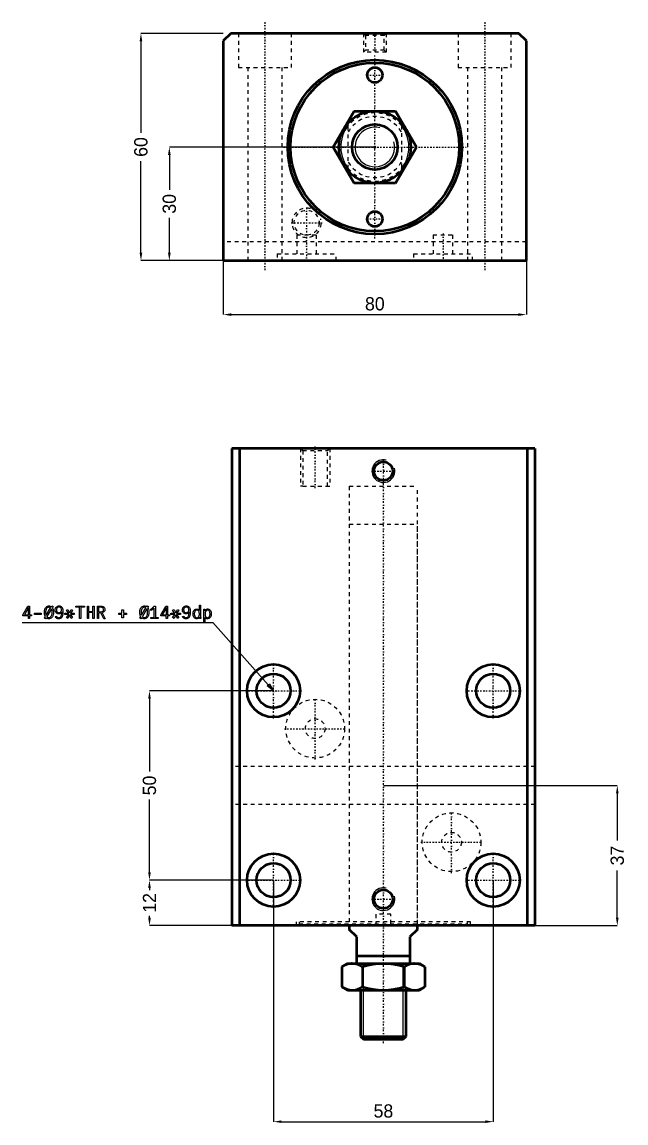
# Model space of a CAD drawing. Header units: millimetres. Extents: x -93 to 284, y -258 to 34.
# Drawn here: x -93.1 to 66.3, y -257.7 to 33 of the extents above; entities that cross this region are included whole.
import ezdxf

# ---------------------------------------------------------------- set-up
doc = ezdxf.new("R2010")
doc.units = ezdxf.units.MM
doc.linetypes.add('Center', pattern=[1.5, 0.45, -0.5, 0.05, -0.5])
doc.linetypes.add('Dashed', pattern=[2, 1, -1])
for name, color, linetype, lineweight in [('2d ConnectionPoints', 7, 'Continuous', 50), ('AM_0', 7, 'Continuous', 50), ('AM_5', 3, 'Continuous', 25), ('AM_7', 7, 'Center', 25), ('AM_9', 6, 'Dashed', 25)]:
    doc.layers.add(name, color=color, linetype=linetype, lineweight=lineweight)
doc.dimstyles.new('ISO-25', dxfattribs={"dimtxt": 2.5, "dimasz": 2.5, "dimexe": 1.25, "dimexo": 0.625, "dimtad": 1, "dimtxsty": 'Standard', "dimcen": 2.5, "dimadec": 0, "dimazin": 0, "dimtfac": 1, "dimtmove": 0, "dimatfit": 3, "dimfxl": 1, "dimarcsym": 0})

# ---------------------------------------------------------------- blocks, each defined once
blk = doc.blocks.new('1_JECR_32_50ST_EX_rod_0_in_JECR_MF_LA_32_50ST_EX_0_0')
at = {"layer": 'AM_0'}
for p, q in [((-10.97, 0), (-5.48, 9.5)), ((-5.48, 9.5), (5.48, 9.5)), ((5.48, 9.5), (10.97, 0)), ((-5.48, -9.5), (-10.97, 0)), ((10.97, 0), (5.48, -9.5)), ((5.48, -9.5), (-5.48, -9.5))]:
    blk.add_line(p, q, dxfattribs=at)
for radius in [9.5, 6]:
    blk.add_circle((0, 0), radius, dxfattribs=at)
at = {"layer": 'AM_5'}
blk.add_arc((0, 0), 5.23, 75, 15, dxfattribs=at)
at = {"layer": 'AM_9'}
for p, q in [((-7, -5.66), (-7, 5.66)), ((7, 5.66), (7, -5.66))]:
    blk.add_line(p, q, dxfattribs=at)
for points in [[(-7, 5.66), (-7.47, 5.03), (-7.88, 4.36), (-8.23, 3.65), (-8.51, 2.92), (-8.73, 2.17), (-8.89, 1.4), (-8.98, 0.62), (-9, -0.17), (-8.95, -0.95), (-8.83, -1.73), (-8.65, -2.49), (-8.4, -3.23), (-8.09, -3.95), (-7.71, -4.64), (-7.28, -5.3), (-7, -5.66)], [(7, -5.66), (7.47, -5.03), (7.88, -4.36), (8.23, -3.65), (8.51, -2.92), (8.73, -2.17), (8.89, -1.4), (8.98, -0.62), (9, 0.17), (8.95, 0.95), (8.83, 1.73), (8.65, 2.49), (8.4, 3.23), (8.09, 3.95), (7.71, 4.64), (7.28, 5.3), (7, 5.66)]]:
    blk.add_lwpolyline(points, dxfattribs=at)
for radius, start, end in [(9, 38.9424, 141.0576), (8.07, 29.8085, 150.1915), (8.07, 209.8085, 330.1915), (9, 218.9424, 321.0576)]:
    blk.add_arc((0, 0), radius, start, end, dxfattribs=at)
blk = doc.blocks.new('2_JECR_MF_LA_32_50ST_EX_0_body_0_in_JECR_MF_LA_32_50ST_EX_0_0')
at = {"layer": 'AM_0'}
for p, q in [((-38, 30), (-40, 28)), ((38, 30), (-38, 30)), ((40, 28), (38, 30)), ((-40, 28), (-40, -30)), ((40, -30), (40, 28)), ((-40, -30), (40, -30))]:
    blk.add_line(p, q, dxfattribs=at)
for centre, radius in [((0, 0), 23), ((0, 0), 22.25), ((0, 19), 2), ((0, -19), 2)]:
    blk.add_circle(centre, radius, dxfattribs=at)
at = {"layer": 'AM_5', "linetype": 'Dashed'}
for p, q in [((-3, 30), (-3, 25)), ((3, 30), (3, 25))]:
    blk.add_line(p, q, dxfattribs=at)
blk.add_arc((-18, -20), 3.8615, 75, 15, dxfattribs=at)
at = {"layer": 'AM_7'}
for p, q in [((-29, 33), (-29, -33)), ((29, 33), (29, -33)), ((0, 30.25), (0, 24.75)), ((0, -24.15), (0, 24.15)), ((-2.1, 19), (2.1, 19)), ((-24.15, 0), (24.15, 0)), ((-18, -15.9454), (-18, -30.34)), ((-22.0546, -20), (-13.9454, -20)), ((-2.1, -19), (2.1, -19)), ((18, -22.86), (18, -30.34))]:
    blk.add_line(p, q, dxfattribs=at)
at = {"layer": 'AM_9'}
for p, q in [((-36, 30), (-36, 21)), ((-22, 21), (-22, 30)), ((-3, 30), (-2.4585, 29.4585)), ((-2.4585, 29.4585), (-2.4585, 25.5415)), ((2.4585, 29.4585), (-2.4585, 29.4585)), ((2.4585, 29.4585), (3, 30)), ((2.4585, 25.5415), (2.4585, 29.4585)), ((22, 30), (22, 21)), ((36, 21), (36, 30)), ((-2.4585, 25.5415), (-3, 25)), ((3, 25), (-3, 25)), ((2.4585, 25.5415), (-2.4585, 25.5415)), ((3, 25), (2.4585, 25.5415)), ((-36, 21), (-22, 21)), ((-33.5, 21), (-33.5, -30)), ((-24.5, -30), (-24.5, 21)), ((22, 21), (36, 21)), ((24.5, 21), (24.5, -30)), ((33.5, -30), (33.5, 21)), ((-20.6, -23.2), (-15.4, -23.2)), ((-20.6, -23.2), (-20.6, -28.2)), ((-15.4, -28.2), (-15.4, -23.2)), ((15.4, -23.2), (20.6, -23.2)), ((15.4, -23.2), (15.4, -28.2)), ((20.6, -28.2), (20.6, -23.2)), ((40, -25), (-40, -25)), ((-25.75, -28.2), (-10.25, -28.2)), ((-25.75, -28.2), (-25.75, -30)), ((-10.25, -30), (-10.25, -28.2)), ((10.25, -28.2), (25.75, -28.2)), ((10.25, -28.2), (10.25, -30)), ((25.75, -30), (25.75, -28.2))]:
    blk.add_line(p, q, dxfattribs=at)
blk.add_circle((-18, -20), 3.2805, dxfattribs=at)
blk = doc.blocks.new('*D3')
at = {"layer": 'AM_5', "color": 0, "lineweight": -2}
for p, q in [((-40, 30), (-61.75, 30)), ((-61.75, 27.9), (-61.75, 3.71)), ((-61.75, -27.9), (-61.75, -3.71)), ((-40, -30), (-61.75, -30))]:
    blk.add_line(p, q, dxfattribs=at)
at = {"layer": 'AM_5', "color": 0}
for points in [[(-61.4, 27.9), (-62.1, 27.9), (-61.75, 30)], [(-62.1, -27.9), (-61.4, -27.9), (-61.75, -30)]]:
    blk.add_solid(points, dxfattribs=at)
at = {"layer": 'Defpoints', "color": 0}
for p in [(-40, 30), (-61.75, -30), (-40, -30)]:
    blk.add_point(p, dxfattribs=at)
at = {"layer": 'AM_5', "color": 0, "insert": (-61.75, 0), "char_height": 3.5, "attachment_point": 5, "rotation": 90}
blk.add_mtext('60', dxfattribs=at)
blk = doc.blocks.new('*D4')
at = {"layer": 'AM_5', "color": 0, "lineweight": -2}
for p, q in [((0, 0), (-54.25, 0)), ((-54.25, -2.1), (-54.25, -11.29)), ((-54.25, -27.9), (-54.25, -18.71)), ((-40, -30), (-54.25, -30))]:
    blk.add_line(p, q, dxfattribs=at)
at = {"layer": 'AM_5', "color": 0}
for points in [[(-53.9, -2.1), (-54.6, -2.1), (-54.25, 0)], [(-54.6, -27.9), (-53.9, -27.9), (-54.25, -30)]]:
    blk.add_solid(points, dxfattribs=at)
at = {"layer": 'Defpoints', "color": 0}
for p in [(0, 0), (-54.25, -30), (-40, -30)]:
    blk.add_point(p, dxfattribs=at)
at = {"layer": 'AM_5', "color": 0, "insert": (-54.25, -15), "char_height": 3.5, "attachment_point": 5, "rotation": 90}
blk.add_mtext('30', dxfattribs=at)
blk = doc.blocks.new('*D5')
at = {"layer": 'AM_5', "color": 0, "lineweight": -2}
for p, q in [((-40, -30), (-40, -44.25)), ((40, -30), (40, -44.25)), ((-37.9, -44.25), (37.9, -44.25))]:
    blk.add_line(p, q, dxfattribs=at)
at = {"layer": 'AM_5', "color": 0}
for points in [[(-37.9, -43.9), (-37.9, -44.6), (-40, -44.25)], [(37.9, -44.6), (37.9, -43.9), (40, -44.25)]]:
    blk.add_solid(points, dxfattribs=at)
at = {"layer": 'Defpoints', "color": 0}
for p in [(-40, -30), (40, -30), (40, -44.25)]:
    blk.add_point(p, dxfattribs=at)
at = {"layer": 'AM_5', "color": 0, "insert": (0, -41.41), "char_height": 3.5, "attachment_point": 5}
blk.add_mtext('80', dxfattribs=at)
blk = doc.blocks.new('1_JECR_32_50ST_EX_rod_0_in_JECR_MF_LA_32_50ST_EX_0_4')
at = {"layer": 'AM_0'}
for p, q in [((9, -1), (9, 0)), ((-9, 0), (-9, -1)), ((-7, -3), (-9, -1)), ((9, -1), (7, -3)), ((-7, -10), (-7, -3)), ((7, -3), (7, -10)), ((-7, -8), (7, -8)), ((-9.5, -10), (-10.97, -10.85)), ((-10.97, -10.85), (-10.97, -16.15)), ((-9.5, -10), (9.5, -10)), ((-5.48, -10.85), (-5.48, -16.15)), ((5.48, -10.85), (5.48, -16.15)), ((10.97, -10.85), (9.5, -10)), ((10.97, -10.85), (10.97, -16.15)), ((-10.97, -16.15), (-9.5, -17)), ((-9.5, -17), (9.5, -17)), ((-6, -17), (-6, -29.23)), ((6, -29.23), (6, -17)), ((9.5, -17), (10.97, -16.15)), ((-6, -29.23), (6, -29.23)), ((-6, -29.23), (-5.23, -30)), ((-5.23, -30), (5.23, -30)), ((5.23, -30), (6, -29.23))]:
    blk.add_line(p, q, dxfattribs=at)
for points in [[(-8.23, -10), (-8.42, -10), (-9.06, -10.08), (-9.7, -10.26), (-10.34, -10.52), (-10.97, -10.85)], [(-5.48, -10.85), (-6.15, -10.5), (-6.83, -10.23), (-7.53, -10.06), (-8.23, -10)], [(0, -10), (-0.03, -10), (-1.4, -10.06), (-2.76, -10.23), (-4.13, -10.5), (-5.48, -10.85)], [(5.48, -10.85), (4.15, -10.5), (2.8, -10.23), (1.4, -10.06), (0, -10)], [(8.23, -10), (8.03, -10), (7.39, -10.08), (6.76, -10.26), (6.12, -10.52), (5.48, -10.85)], [(10.97, -10.85), (10.3, -10.5), (9.63, -10.23), (8.93, -10.06), (8.23, -10)], [(-10.97, -16.15), (-10.3, -16.5), (-9.63, -16.77), (-8.93, -16.94), (-8.23, -17)], [(-8.23, -17), (-8.03, -17), (-7.39, -16.92), (-6.76, -16.74), (-6.12, -16.48), (-5.48, -16.15)], [(-5.48, -16.15), (-4.15, -16.5), (-2.8, -16.77), (-1.4, -16.94), (0, -17)], [(0, -17), (0.03, -17), (1.4, -16.94), (2.76, -16.77), (4.13, -16.5), (5.48, -16.15)], [(5.48, -16.15), (6.15, -16.5), (6.83, -16.77), (7.53, -16.94), (8.23, -17)], [(8.23, -17), (8.42, -17), (9.06, -16.92), (9.7, -16.74), (10.34, -16.48), (10.97, -16.15)]]:
    blk.add_lwpolyline(points, dxfattribs=at)
at = {"layer": 'AM_5'}
for p, q in [((-5.23, -30), (-5.23, -10)), ((5.23, -30), (5.23, -10))]:
    blk.add_line(p, q, dxfattribs=at)
at = {"layer": 'AM_7'}
blk.add_line((0, -31), (0, 123.15), dxfattribs=at)
at = {"layer": 'AM_9'}
for p, q in [((-9, 116), (9, 116)), ((-9, 116), (-9, 0)), ((9, 0), (9, 116))]:
    blk.add_line(p, q, dxfattribs=at)
blk = doc.blocks.new('2_JECR_MF_LA_32_50ST_EX_0_body_0_in_JECR_MF_LA_32_50ST_EX_0_4')
at = {"layer": 'AM_0'}
for p, q in [((40, 126), (-40, 126)), ((-40, 126), (-40, 0)), ((-38, 126), (-38, 0)), ((38, 126), (38, 0)), ((40, 126), (40, 0)), ((40, 0), (-40, 0))]:
    blk.add_line(p, q, dxfattribs=at)
for centre, radius in [((0, 120), 2.4585), ((-29, 62), 7), ((29, 62), 7), ((-29, 62), 4.5), ((29, 62), 4.5), ((-29, 12), 7), ((29, 12), 7), ((-29, 12), 4.5), ((29, 12), 4.5), ((0, 7), 2.4585)]:
    blk.add_circle(centre, radius, dxfattribs=at)
at = {"layer": 'AM_5', "linetype": 'Dashed'}
for p, q in [((-21.8615, 126), (-21.8615, 116)), ((-14.1385, 126), (-14.1385, 116)), ((-21.2805, 116), (-21.8615, 116)), ((-14.7195, 116), (-14.1385, 116))]:
    blk.add_line(p, q, dxfattribs=at)
at = {"layer": 'AM_5'}
for centre in [(0, 120), (0, 7)]:
    blk.add_arc(centre, 3, 75, 15, dxfattribs=at)
at = {"layer": 'AM_7'}
for p, q in [((-18, 115.5), (-18, 126.5)), ((-3.15, 120), (3.15, 120)), ((-29, 54.65), (-29, 69.35)), ((29, 54.65), (29, 69.35)), ((-36.35, 62), (-21.65, 62)), ((21.65, 62), (36.35, 62)), ((-18, 43.8625), (-18, 60.1375)), ((-26.1375, 52), (-9.8625, 52)), ((18, 13.8625), (18, 30.1375)), ((9.8625, 22), (26.1375, 22)), ((-29, 4.65), (-29, 19.35)), ((29, 4.65), (29, 19.35)), ((-36.35, 12), (-21.65, 12)), ((21.65, 12), (36.35, 12)), ((-3.15, 7), (3.15, 7))]:
    blk.add_line(p, q, dxfattribs=at)
at = {"layer": 'AM_9'}
for p, q in [((-21.8615, 126), (-21.2805, 125.419)), ((-21.2805, 125.419), (-21.2805, 116)), ((-21.2805, 125.419), (-14.7195, 125.419)), ((-14.7195, 125.419), (-14.1385, 126)), ((-14.7195, 116), (-14.7195, 125.419)), ((-21.2805, 116), (-14.7195, 116)), ((-9, 106), (9, 106)), ((-9, 106), (-9, 0.5)), ((9, 0.5), (9, 106)), ((40, 42), (-40, 42)), ((40, 32), (-40, 32)), ((2, 3), (-2, 3)), ((-2, 3), (-2, 0.5)), ((2, 0.5), (2, 3)), ((23, 1), (-23, 1)), ((-23, 1), (-23, 0)), ((-22.25, 1), (-22.25, 0.5)), ((-22.25, 0.5), (22.25, 0.5)), ((22.25, 0.5), (22.25, 1)), ((23, 0), (23, 1))]:
    blk.add_line(p, q, dxfattribs=at)
for centre, radius in [((-18, 52), 7.75), ((-18, 52), 2.6), ((18, 22), 7.75), ((18, 22), 2.6)]:
    blk.add_circle(centre, radius, dxfattribs=at)
blk = doc.blocks.new('*D34')
at = {"layer": 'AM_5', "color": 0, "lineweight": -2}
for p, q in [((-26.74, -193.56), (-26.74, -257.31)), ((31.26, -193.56), (31.26, -257.31)), ((-24.64, -257.31), (29.16, -257.31))]:
    blk.add_line(p, q, dxfattribs=at)
at = {"layer": 'AM_5', "color": 0}
for points in [[(-24.64, -256.96), (-24.64, -257.66), (-26.74, -257.31)], [(29.16, -257.66), (29.16, -256.96), (31.26, -257.31)]]:
    blk.add_solid(points, dxfattribs=at)
at = {"layer": 'Defpoints', "color": 0}
for p in [(-26.74, -193.56), (31.26, -193.56), (31.26, -257.31)]:
    blk.add_point(p, dxfattribs=at)
at = {"layer": 'AM_5', "color": 0, "insert": (2.26, -254.51), "char_height": 3.5, "attachment_point": 5}
blk.add_mtext('58', dxfattribs=at)
blk = doc.blocks.new('*D35')
at = {"layer": 'AM_5', "color": 0, "lineweight": -2}
for p, q in [((-26.74, -143.56), (-59.49, -143.56)), ((-59.49, -145.66), (-59.49, -164.88)), ((-59.49, -191.46), (-59.49, -172.23)), ((-26.74, -193.56), (-59.49, -193.56))]:
    blk.add_line(p, q, dxfattribs=at)
at = {"layer": 'AM_5', "color": 0}
for points in [[(-59.14, -145.66), (-59.84, -145.66), (-59.49, -143.56)], [(-59.84, -191.46), (-59.14, -191.46), (-59.49, -193.56)]]:
    blk.add_solid(points, dxfattribs=at)
at = {"layer": 'Defpoints', "color": 0}
for p in [(-26.74, -143.56), (-59.49, -193.56), (-26.74, -193.56)]:
    blk.add_point(p, dxfattribs=at)
at = {"layer": 'AM_5', "color": 0, "insert": (-59.49, -168.56), "char_height": 3.5, "attachment_point": 5, "rotation": 90}
blk.add_mtext('50', dxfattribs=at)
blk = doc.blocks.new('*D36')
at = {"layer": 'AM_5', "color": 0, "lineweight": -2}
for p, q in [((2.26, -168.56), (64.01, -168.56)), ((64.01, -170.66), (64.01, -183.09)), ((64.01, -203.46), (64.01, -191.02)), ((42.26, -205.56), (64.01, -205.56))]:
    blk.add_line(p, q, dxfattribs=at)
at = {"layer": 'AM_5', "color": 0}
for points in [[(64.36, -170.66), (63.66, -170.66), (64.01, -168.56)], [(63.66, -203.46), (64.36, -203.46), (64.01, -205.56)]]:
    blk.add_solid(points, dxfattribs=at)
at = {"layer": 'Defpoints', "color": 0}
for p in [(2.26, -168.56), (64.01, -168.56), (42.26, -205.56)]:
    blk.add_point(p, dxfattribs=at)
at = {"layer": 'AM_5', "color": 0, "insert": (64.01, -187.06), "char_height": 3.5, "attachment_point": 5, "rotation": 90}
blk.add_mtext('37', dxfattribs=at)
blk = doc.blocks.new('*D37')
at = {"layer": 'AM_5', "color": 0, "lineweight": -2}
for p, q in [((-26.74, -193.56), (-59.49, -193.56)), ((-59.49, -195.66), (-59.49, -196.17)), ((-59.49, -203.46), (-59.49, -202.94)), ((-37.74, -205.56), (-59.49, -205.56))]:
    blk.add_line(p, q, dxfattribs=at)
at = {"layer": 'AM_5', "color": 0}
for points in [[(-59.14, -195.66), (-59.84, -195.66), (-59.49, -193.56)], [(-59.84, -203.46), (-59.14, -203.46), (-59.49, -205.56)]]:
    blk.add_solid(points, dxfattribs=at)
at = {"layer": 'Defpoints', "color": 0}
for p in [(-59.49, -193.56), (-26.74, -193.56), (-37.74, -205.56)]:
    blk.add_point(p, dxfattribs=at)
at = {"layer": 'AM_5', "color": 0, "insert": (-59.49, -199.56), "char_height": 3.5, "attachment_point": 5, "rotation": 90}
blk.add_mtext('12', dxfattribs=at)

msp = doc.modelspace()

# ---------------------------------------------------------------- linework, layer by layer
at = {"layer": '2d ConnectionPoints'}
for p in [(0, 0), (0, 0), (2.257, -205.557), (2.257, -205.557)]:
    msp.add_point(p, dxfattribs=at)
at = {"layer": 'AM_5'}
for p, q in [((-93.143, -125.557), (-42.743, -125.557)), ((-42.743, -125.557), (-26.743, -143.557))]:
    msp.add_line(p, q, dxfattribs=at)
for points in [[(-91.446, -123.779), (-92.92, -123.779), (-92.92, -123.483), (-91.578, -121.208), (-91.128, -121.208), (-91.128, -123.472), (-90.636, -123.472), (-90.636, -123.779), (-91.128, -123.779), (-91.128, -124.507), (-91.446, -124.507), (-91.446, -123.779)], [(-91.442, -123.472), (-91.442, -121.59), (-92.529, -123.472), (-91.442, -123.472)], [(-87.002, -123.965), (-87.002, -123.965), (-87.049, -123.871), (-87.111, -123.72), (-87.111, -123.72), (-87.162, -123.558), (-87.189, -123.443), (-87.189, -123.443), (-87.212, -123.325), (-87.236, -123.143), (-87.236, -123.143), (-87.25, -122.954), (-87.252, -122.825), (-87.252, -122.825), (-87.246, -122.631), (-87.216, -122.358), (-87.216, -122.358), (-87.16, -122.107), (-87.109, -121.952), (-87.109, -121.952), (-87.046, -121.808), (-86.933, -121.619), (-86.933, -121.619), (-86.797, -121.459), (-86.694, -121.369), (-86.694, -121.369), (-86.581, -121.295), (-86.395, -121.214), (-86.395, -121.214), (-86.191, -121.171), (-86.044, -121.162), (-86.044, -121.162), (-85.894, -121.171), (-85.685, -121.217), (-85.685, -121.217), (-85.494, -121.302), (-85.377, -121.381), (-85.252, -121.16), (-84.952, -121.333), (-85.132, -121.647), (-85.132, -121.647), (-85.075, -121.738), (-85.002, -121.886), (-85.002, -121.886), (-84.941, -122.05), (-84.908, -122.167), (-84.908, -122.167), (-84.88, -122.29), (-84.851, -122.483), (-84.851, -122.483), (-84.834, -122.688), (-84.831, -122.83), (-84.831, -122.83), (-84.837, -123.018), (-84.865, -123.286), (-84.865, -123.286), (-84.917, -123.539), (-84.965, -123.699), (-84.965, -123.699), (-85.023, -123.849), (-85.132, -124.051), (-85.132, -124.051), (-85.266, -124.224), (-85.369, -124.324), (-85.369, -124.324), (-85.483, -124.407), (-85.673, -124.498), (-85.673, -124.498), (-85.885, -124.547), (-86.039, -124.557), (-86.039, -124.557), (-86.21, -124.545), (-86.446, -124.483), (-86.446, -124.483), (-86.655, -124.367), (-86.781, -124.261), (-86.961, -124.57), (-87.252, -124.407), (-87.002, -123.965)], [(-86.911, -122.86), (-86.911, -122.86), (-86.905, -123.027), (-86.877, -123.265), (-86.877, -123.265), (-86.823, -123.487), (-86.774, -123.626), (-85.628, -121.645), (-85.628, -121.645), (-85.705, -121.589), (-85.824, -121.529), (-85.824, -121.529), (-85.95, -121.496), (-86.037, -121.49), (-86.037, -121.49), (-86.13, -121.497), (-86.263, -121.533), (-86.263, -121.533), (-86.39, -121.601), (-86.472, -121.663), (-86.472, -121.663), (-86.549, -121.738), (-86.652, -121.871), (-86.652, -121.871), (-86.74, -122.029), (-86.791, -122.149), (-86.791, -122.149), (-86.834, -122.277), (-86.881, -122.483), (-86.881, -122.483), (-86.906, -122.704), (-86.911, -122.86)], [(-86.055, -124.229), (-86.055, -124.229), (-85.956, -124.222), (-85.814, -124.183), (-85.814, -124.183), (-85.682, -124.11), (-85.599, -124.044), (-85.599, -124.044), (-85.522, -123.964), (-85.42, -123.826), (-85.42, -123.826), (-85.334, -123.663), (-85.285, -123.542), (-85.285, -123.542), (-85.245, -123.413), (-85.201, -123.21), (-85.201, -123.21), (-85.177, -122.997), (-85.173, -122.848), (-85.173, -122.848), (-85.175, -122.744), (-85.186, -122.593), (-85.186, -122.593), (-85.208, -122.448), (-85.227, -122.355), (-85.227, -122.355), (-85.251, -122.265), (-85.293, -122.138), (-85.293, -122.138), (-85.344, -122.02), (-85.382, -121.947), (-86.563, -123.983), (-86.563, -123.983), (-86.473, -124.072), (-86.328, -124.168), (-86.328, -124.168), (-86.169, -124.219), (-86.055, -124.229)], [(-83.428, -124.552), (-83.428, -124.552), (-83.521, -124.549), (-83.654, -124.533), (-83.654, -124.533), (-83.781, -124.504), (-83.863, -124.477), (-83.863, -124.477), (-83.94, -124.444), (-84.045, -124.384), (-84.045, -124.384), (-84.138, -124.312), (-84.193, -124.256), (-84.193, -124.256), (-84.241, -124.196), (-84.297, -124.097), (-84.297, -124.097), (-84.336, -123.989), (-84.352, -123.911), (-84.065, -123.82), (-84.065, -123.82), (-84.032, -123.908), (-83.971, -124.021), (-83.971, -124.021), (-83.897, -124.111), (-83.84, -124.157), (-83.84, -124.157), (-83.776, -124.195), (-83.663, -124.235), (-83.663, -124.235), (-83.531, -124.257), (-83.433, -124.261), (-83.433, -124.261), (-83.304, -124.252), (-83.136, -124.204), (-83.136, -124.204), (-82.998, -124.114), (-82.923, -124.031), (-82.923, -124.031), (-82.86, -123.937), (-82.784, -123.786), (-82.784, -123.786), (-82.73, -123.625), (-82.707, -123.511), (-82.707, -123.511), (-82.69, -123.392), (-82.67, -123.201), (-82.67, -123.201), (-82.656, -122.994), (-82.65, -122.848), (-82.646, -122.746), (-82.646, -122.746), (-82.698, -122.836), (-82.79, -122.955), (-82.79, -122.955), (-82.898, -123.054), (-82.98, -123.11), (-82.98, -123.11), (-83.068, -123.156), (-83.206, -123.205), (-83.206, -123.205), (-83.353, -123.232), (-83.456, -123.237), (-83.456, -123.237), (-83.562, -123.232), (-83.714, -123.204), (-83.714, -123.204), (-83.857, -123.152), (-83.947, -123.104), (-83.947, -123.104), (-84.031, -123.047), (-84.144, -122.945), (-84.144, -122.945), (-84.24, -122.825), (-84.294, -122.734), (-84.294, -122.734), (-84.339, -122.637), (-84.389, -122.481), (-84.389, -122.481), (-84.415, -122.314), (-84.42, -122.195), (-84.42, -122.195), (-84.415, -122.078), (-84.386, -121.911), (-84.386, -121.911), (-84.332, -121.756), (-84.283, -121.659), (-84.283, -121.659), (-84.223, -121.57), (-84.119, -121.45), (-84.119, -121.45), (-83.995, -121.35), (-83.903, -121.293), (-83.903, -121.293), (-83.803, -121.246), (-83.646, -121.195), (-83.646, -121.195), (-83.478, -121.168), (-83.36, -121.162), (-83.36, -121.162), (-83.201, -121.17), (-82.992, -121.212), (-82.992, -121.212), (-82.817, -121.29), (-82.72, -121.361), (-82.72, -121.361), (-82.636, -121.447), (-82.532, -121.595), (-82.532, -121.595), (-82.454, -121.768), (-82.416, -121.897), (-82.416, -121.897), (-82.387, -122.038), (-82.356, -122.273), (-82.356, -122.273), (-82.339, -122.536), (-82.336, -122.728), (-82.336, -122.728), (-82.339, -122.92), (-82.356, -123.195), (-82.356, -123.195), (-82.387, -123.453), (-82.416, -123.615), (-82.416, -123.615), (-82.454, -123.768), (-82.536, -123.979), (-82.536, -123.979), (-82.647, -124.168), (-82.737, -124.281), (-82.737, -124.281), (-82.842, -124.379), (-83.03, -124.484), (-83.03, -124.484), (-83.256, -124.541), (-83.428, -124.552)], [(-83.415, -122.955), (-83.415, -122.955), (-83.328, -122.951), (-83.208, -122.931), (-83.208, -122.931), (-83.099, -122.893), (-83.034, -122.857), (-83.034, -122.857), (-82.973, -122.815), (-82.895, -122.74), (-82.895, -122.74), (-82.83, -122.652), (-82.795, -122.585), (-82.795, -122.585), (-82.766, -122.514), (-82.734, -122.399), (-82.734, -122.399), (-82.717, -122.274), (-82.714, -122.186), (-82.714, -122.186), (-82.717, -122.102), (-82.735, -121.982), (-82.735, -121.982), (-82.767, -121.87), (-82.797, -121.801), (-82.797, -121.801), (-82.833, -121.736), (-82.898, -121.65), (-82.898, -121.65), (-82.975, -121.577), (-83.034, -121.536), (-83.034, -121.536), (-83.097, -121.501), (-83.199, -121.464), (-83.199, -121.464), (-83.309, -121.444), (-83.387, -121.44), (-83.387, -121.44), (-83.468, -121.444), (-83.581, -121.464), (-83.581, -121.464), (-83.685, -121.502), (-83.749, -121.537), (-83.749, -121.537), (-83.808, -121.578), (-83.886, -121.652), (-83.886, -121.652), (-83.952, -121.739), (-83.989, -121.804), (-83.989, -121.804), (-84.02, -121.874), (-84.053, -121.987), (-84.053, -121.987), (-84.071, -122.109), (-84.074, -122.195), (-84.074, -122.195), (-84.071, -122.28), (-84.055, -122.401), (-84.055, -122.401), (-84.025, -122.513), (-83.997, -122.584), (-83.997, -122.584), (-83.963, -122.65), (-83.902, -122.739), (-83.902, -122.739), (-83.827, -122.814), (-83.771, -122.856), (-83.771, -122.856), (-83.709, -122.892), (-83.607, -122.93), (-83.607, -122.93), (-83.495, -122.951), (-83.415, -122.955)], [(-81.379, -124.227), (-80.826, -123.376), (-80.899, -123.444), (-81.82, -123.444), (-81.82, -123.073), (-80.894, -123.073), (-80.826, -123.128), (-81.379, -122.282), (-81.02, -122.072), (-80.576, -122.989), (-80.135, -122.072), (-79.775, -122.282), (-80.328, -123.128), (-80.26, -123.073), (-79.334, -123.073), (-79.334, -123.444), (-80.26, -123.444), (-80.328, -123.374), (-79.775, -124.227), (-80.135, -124.436), (-80.576, -123.517), (-81.02, -124.436), (-81.379, -124.227)], [(-77.944, -121.504), (-78.932, -121.504), (-78.932, -121.208), (-76.625, -121.208), (-76.625, -121.504), (-77.608, -121.504), (-77.608, -124.507), (-77.944, -124.507), (-77.944, -121.504)], [(-75.888, -121.208), (-75.552, -121.208), (-75.552, -122.6), (-74.405, -122.6), (-74.405, -121.208), (-74.068, -121.208), (-74.068, -124.507), (-74.405, -124.507), (-74.405, -122.923), (-75.552, -122.923), (-75.552, -124.507), (-75.888, -124.507), (-75.888, -121.208)], [(-73.252, -121.208), (-72.292, -121.208), (-72.292, -121.208), (-72.193, -121.212), (-72.048, -121.232), (-72.048, -121.232), (-71.905, -121.269), (-71.812, -121.303), (-71.812, -121.303), (-71.722, -121.346), (-71.6, -121.425), (-71.6, -121.425), (-71.492, -121.524), (-71.429, -121.6), (-71.429, -121.6), (-71.374, -121.685), (-71.315, -121.827), (-71.315, -121.827), (-71.283, -121.987), (-71.277, -122.104), (-71.277, -122.104), (-71.285, -122.233), (-71.324, -122.408), (-71.324, -122.408), (-71.397, -122.561), (-71.464, -122.651), (-71.464, -122.651), (-71.543, -122.731), (-71.679, -122.833), (-71.679, -122.833), (-71.835, -122.911), (-71.951, -122.951), (-71.195, -124.529), (-71.564, -124.529), (-72.301, -123.005), (-72.351, -123.005), (-72.915, -123.005), (-72.915, -124.507), (-73.252, -124.507), (-73.252, -121.208)], [(-72.451, -122.709), (-72.451, -122.709), (-72.355, -122.708), (-72.221, -122.699), (-72.221, -122.699), (-72.101, -122.682), (-72.028, -122.667), (-72.028, -122.667), (-71.961, -122.647), (-71.869, -122.602), (-71.869, -122.602), (-71.788, -122.542), (-71.74, -122.492), (-71.74, -122.492), (-71.7, -122.434), (-71.656, -122.327), (-71.656, -122.327), (-71.632, -122.198), (-71.628, -122.1), (-71.628, -122.1), (-71.636, -121.974), (-71.68, -121.815), (-71.68, -121.815), (-71.761, -121.692), (-71.836, -121.63), (-71.836, -121.63), (-71.923, -121.581), (-72.07, -121.528), (-72.07, -121.528), (-72.235, -121.5), (-72.356, -121.495), (-72.915, -121.495), (-72.915, -122.709), (-72.451, -122.709)], [(-61.802, -123.965), (-61.802, -123.965), (-61.849, -123.871), (-61.911, -123.72), (-61.911, -123.72), (-61.962, -123.558), (-61.989, -123.443), (-61.989, -123.443), (-62.012, -123.325), (-62.036, -123.143), (-62.036, -123.143), (-62.05, -122.954), (-62.052, -122.825), (-62.052, -122.825), (-62.046, -122.631), (-62.016, -122.358), (-62.016, -122.358), (-61.96, -122.107), (-61.909, -121.952), (-61.909, -121.952), (-61.846, -121.808), (-61.733, -121.619), (-61.733, -121.619), (-61.597, -121.459), (-61.494, -121.369), (-61.494, -121.369), (-61.381, -121.295), (-61.195, -121.214), (-61.195, -121.214), (-60.991, -121.171), (-60.844, -121.162), (-60.844, -121.162), (-60.694, -121.171), (-60.485, -121.217), (-60.485, -121.217), (-60.294, -121.302), (-60.177, -121.381), (-60.052, -121.16), (-59.752, -121.333), (-59.932, -121.647), (-59.932, -121.647), (-59.875, -121.738), (-59.802, -121.886), (-59.802, -121.886), (-59.741, -122.05), (-59.708, -122.167), (-59.708, -122.167), (-59.68, -122.29), (-59.651, -122.483), (-59.651, -122.483), (-59.634, -122.688), (-59.631, -122.83), (-59.631, -122.83), (-59.637, -123.018), (-59.665, -123.286), (-59.665, -123.286), (-59.717, -123.539), (-59.765, -123.699), (-59.765, -123.699), (-59.823, -123.849), (-59.932, -124.051), (-59.932, -124.051), (-60.066, -124.224), (-60.169, -124.324), (-60.169, -124.324), (-60.283, -124.407), (-60.473, -124.498), (-60.473, -124.498), (-60.685, -124.547), (-60.839, -124.557), (-60.839, -124.557), (-61.01, -124.545), (-61.246, -124.483), (-61.246, -124.483), (-61.455, -124.367), (-61.581, -124.261), (-61.761, -124.57), (-62.052, -124.407), (-61.802, -123.965)], [(-61.711, -122.86), (-61.711, -122.86), (-61.705, -123.027), (-61.677, -123.265), (-61.677, -123.265), (-61.623, -123.487), (-61.574, -123.626), (-60.428, -121.645), (-60.428, -121.645), (-60.505, -121.589), (-60.624, -121.529), (-60.624, -121.529), (-60.75, -121.496), (-60.837, -121.49), (-60.837, -121.49), (-60.93, -121.497), (-61.063, -121.533), (-61.063, -121.533), (-61.19, -121.601), (-61.272, -121.663), (-61.272, -121.663), (-61.349, -121.738), (-61.452, -121.871), (-61.452, -121.871), (-61.54, -122.029), (-61.591, -122.149), (-61.591, -122.149), (-61.634, -122.277), (-61.681, -122.483), (-61.681, -122.483), (-61.706, -122.704), (-61.711, -122.86)], [(-60.855, -124.229), (-60.855, -124.229), (-60.756, -124.222), (-60.614, -124.183), (-60.614, -124.183), (-60.482, -124.11), (-60.399, -124.044), (-60.399, -124.044), (-60.322, -123.964), (-60.22, -123.826), (-60.22, -123.826), (-60.134, -123.663), (-60.085, -123.542), (-60.085, -123.542), (-60.045, -123.413), (-60.001, -123.21), (-60.001, -123.21), (-59.977, -122.997), (-59.973, -122.848), (-59.973, -122.848), (-59.975, -122.744), (-59.986, -122.593), (-59.986, -122.593), (-60.008, -122.448), (-60.027, -122.355), (-60.027, -122.355), (-60.051, -122.265), (-60.093, -122.138), (-60.093, -122.138), (-60.144, -122.02), (-60.182, -121.947), (-61.363, -123.983), (-61.363, -123.983), (-61.273, -124.072), (-61.128, -124.168), (-61.128, -124.168), (-60.969, -124.219), (-60.855, -124.229)], [(-59.118, -124.215), (-58.281, -124.215), (-58.281, -121.754), (-58.281, -121.754), (-58.326, -121.799), (-58.402, -121.87), (-58.402, -121.87), (-58.488, -121.944), (-58.551, -121.995), (-58.551, -121.995), (-58.617, -122.046), (-58.716, -122.118), (-58.716, -122.118), (-58.816, -122.185), (-58.883, -122.227), (-58.883, -122.227), (-58.949, -122.265), (-59.04, -122.311), (-59.04, -122.311), (-59.122, -122.344), (-59.172, -122.359), (-59.172, -122.013), (-59.172, -122.013), (-59.11, -121.984), (-59.012, -121.928), (-59.012, -121.928), (-58.909, -121.857), (-58.837, -121.803), (-58.837, -121.803), (-58.764, -121.744), (-58.659, -121.654), (-58.659, -121.654), (-58.558, -121.559), (-58.492, -121.495), (-58.492, -121.495), (-58.43, -121.431), (-58.347, -121.341), (-58.347, -121.341), (-58.276, -121.259), (-58.235, -121.208), (-57.944, -121.208), (-57.944, -124.215), (-57.184, -124.215), (-57.184, -124.507), (-59.118, -124.507), (-59.118, -124.215)], [(-55.046, -123.779), (-56.52, -123.779), (-56.52, -123.483), (-55.178, -121.208), (-54.728, -121.208), (-54.728, -123.472), (-54.236, -123.472), (-54.236, -123.779), (-54.728, -123.779), (-54.728, -124.507), (-55.046, -124.507), (-55.046, -123.779)], [(-55.042, -123.472), (-55.042, -121.59), (-56.129, -123.472), (-55.042, -123.472)], [(-53.379, -124.227), (-52.826, -123.376), (-52.899, -123.444), (-53.82, -123.444), (-53.82, -123.073), (-52.894, -123.073), (-52.826, -123.128), (-53.379, -122.282), (-53.02, -122.072), (-52.576, -122.989), (-52.135, -122.072), (-51.775, -122.282), (-52.328, -123.128), (-52.26, -123.073), (-51.334, -123.073), (-51.334, -123.444), (-52.26, -123.444), (-52.328, -123.374), (-51.775, -124.227), (-52.135, -124.436), (-52.576, -123.517), (-53.02, -124.436), (-53.379, -124.227)], [(-49.828, -124.552), (-49.828, -124.552), (-49.921, -124.549), (-50.054, -124.533), (-50.054, -124.533), (-50.181, -124.504), (-50.263, -124.477), (-50.263, -124.477), (-50.34, -124.444), (-50.445, -124.384), (-50.445, -124.384), (-50.538, -124.312), (-50.593, -124.256), (-50.593, -124.256), (-50.641, -124.196), (-50.697, -124.097), (-50.697, -124.097), (-50.736, -123.989), (-50.752, -123.911), (-50.465, -123.82), (-50.465, -123.82), (-50.432, -123.908), (-50.371, -124.021), (-50.371, -124.021), (-50.297, -124.111), (-50.24, -124.157), (-50.24, -124.157), (-50.176, -124.195), (-50.063, -124.235), (-50.063, -124.235), (-49.931, -124.257), (-49.833, -124.261), (-49.833, -124.261), (-49.704, -124.252), (-49.536, -124.204), (-49.536, -124.204), (-49.398, -124.114), (-49.323, -124.031), (-49.323, -124.031), (-49.26, -123.937), (-49.184, -123.786), (-49.184, -123.786), (-49.13, -123.625), (-49.107, -123.511), (-49.107, -123.511), (-49.09, -123.392), (-49.07, -123.201), (-49.07, -123.201), (-49.056, -122.994), (-49.05, -122.848), (-49.046, -122.746), (-49.046, -122.746), (-49.098, -122.836), (-49.19, -122.955), (-49.19, -122.955), (-49.298, -123.054), (-49.38, -123.11), (-49.38, -123.11), (-49.468, -123.156), (-49.606, -123.205), (-49.606, -123.205), (-49.753, -123.232), (-49.856, -123.237), (-49.856, -123.237), (-49.962, -123.232), (-50.114, -123.204), (-50.114, -123.204), (-50.257, -123.152), (-50.347, -123.104), (-50.347, -123.104), (-50.431, -123.047), (-50.544, -122.945), (-50.544, -122.945), (-50.64, -122.825), (-50.694, -122.734), (-50.694, -122.734), (-50.739, -122.637), (-50.789, -122.481), (-50.789, -122.481), (-50.815, -122.314), (-50.82, -122.195), (-50.82, -122.195), (-50.815, -122.078), (-50.786, -121.911), (-50.786, -121.911), (-50.732, -121.756), (-50.683, -121.659), (-50.683, -121.659), (-50.623, -121.57), (-50.519, -121.45), (-50.519, -121.45), (-50.395, -121.35), (-50.303, -121.293), (-50.303, -121.293), (-50.203, -121.246), (-50.046, -121.195), (-50.046, -121.195), (-49.878, -121.168), (-49.76, -121.162), (-49.76, -121.162), (-49.601, -121.17), (-49.392, -121.212), (-49.392, -121.212), (-49.217, -121.29), (-49.12, -121.361), (-49.12, -121.361), (-49.036, -121.447), (-48.932, -121.595), (-48.932, -121.595), (-48.854, -121.768), (-48.816, -121.897), (-48.816, -121.897), (-48.787, -122.038), (-48.756, -122.273), (-48.756, -122.273), (-48.739, -122.536), (-48.736, -122.728), (-48.736, -122.728), (-48.739, -122.92), (-48.756, -123.195), (-48.756, -123.195), (-48.787, -123.453), (-48.816, -123.615), (-48.816, -123.615), (-48.854, -123.768), (-48.936, -123.979), (-48.936, -123.979), (-49.047, -124.168), (-49.137, -124.281), (-49.137, -124.281), (-49.242, -124.379), (-49.43, -124.484), (-49.43, -124.484), (-49.656, -124.541), (-49.828, -124.552)], [(-49.815, -122.955), (-49.815, -122.955), (-49.728, -122.951), (-49.608, -122.931), (-49.608, -122.931), (-49.499, -122.893), (-49.434, -122.857), (-49.434, -122.857), (-49.373, -122.815), (-49.295, -122.74), (-49.295, -122.74), (-49.23, -122.652), (-49.195, -122.585), (-49.195, -122.585), (-49.166, -122.514), (-49.134, -122.399), (-49.134, -122.399), (-49.117, -122.274), (-49.114, -122.186), (-49.114, -122.186), (-49.117, -122.102), (-49.135, -121.982), (-49.135, -121.982), (-49.167, -121.87), (-49.197, -121.801), (-49.197, -121.801), (-49.233, -121.736), (-49.298, -121.65), (-49.298, -121.65), (-49.375, -121.577), (-49.434, -121.536), (-49.434, -121.536), (-49.497, -121.501), (-49.599, -121.464), (-49.599, -121.464), (-49.709, -121.444), (-49.787, -121.44), (-49.787, -121.44), (-49.868, -121.444), (-49.981, -121.464), (-49.981, -121.464), (-50.085, -121.502), (-50.149, -121.537), (-50.149, -121.537), (-50.208, -121.578), (-50.286, -121.652), (-50.286, -121.652), (-50.352, -121.739), (-50.389, -121.804), (-50.389, -121.804), (-50.42, -121.874), (-50.453, -121.987), (-50.453, -121.987), (-50.471, -122.109), (-50.474, -122.195), (-50.474, -122.195), (-50.471, -122.28), (-50.455, -122.401), (-50.455, -122.401), (-50.425, -122.513), (-50.397, -122.584), (-50.397, -122.584), (-50.363, -122.65), (-50.302, -122.739), (-50.302, -122.739), (-50.227, -122.814), (-50.171, -122.856), (-50.171, -122.856), (-50.109, -122.892), (-50.007, -122.93), (-50.007, -122.93), (-49.895, -122.951), (-49.815, -122.955)], [(-47.026, -124.534), (-47.026, -124.534), (-47.151, -124.526), (-47.322, -124.486), (-47.322, -124.486), (-47.474, -124.411), (-47.565, -124.342), (-47.565, -124.342), (-47.647, -124.261), (-47.753, -124.122), (-47.753, -124.122), (-47.838, -123.965), (-47.884, -123.849), (-47.884, -123.849), (-47.921, -123.728), (-47.96, -123.543), (-47.96, -123.543), (-47.982, -123.353), (-47.986, -123.224), (-47.986, -123.224), (-47.982, -123.101), (-47.961, -122.92), (-47.961, -122.92), (-47.922, -122.744), (-47.886, -122.629), (-47.886, -122.629), (-47.841, -122.519), (-47.758, -122.369), (-47.758, -122.369), (-47.654, -122.237), (-47.574, -122.16), (-47.574, -122.16), (-47.486, -122.094), (-47.337, -122.023), (-47.337, -122.023), (-47.17, -121.984), (-47.049, -121.977), (-47.049, -121.977), (-46.958, -121.981), (-46.828, -122), (-46.828, -122), (-46.704, -122.036), (-46.626, -122.069), (-46.626, -122.069), (-46.551, -122.111), (-46.45, -122.191), (-46.45, -122.191), (-46.363, -122.293), (-46.312, -122.373), (-46.312, -120.912), (-45.984, -120.912), (-45.984, -123.961), (-45.984, -123.961), (-45.984, -123.994), (-45.984, -124.047), (-45.984, -124.047), (-45.983, -124.105), (-45.982, -124.146), (-45.982, -124.146), (-45.981, -124.186), (-45.98, -124.24), (-45.98, -124.24), (-45.978, -124.284), (-45.977, -124.309), (-45.97, -124.507), (-46.262, -124.507), (-46.312, -124.152), (-46.312, -124.152), (-46.373, -124.229), (-46.469, -124.328), (-46.469, -124.328), (-46.569, -124.405), (-46.637, -124.445), (-46.637, -124.445), (-46.708, -124.477), (-46.821, -124.512), (-46.821, -124.512), (-46.941, -124.53), (-47.026, -124.534)], [(-45.166, -122.564), (-45.166, -122.564), (-45.166, -122.443), (-45.169, -122.27), (-45.169, -122.27), (-45.174, -122.107), (-45.179, -122.004), (-44.865, -122.004), (-44.852, -122.436), (-44.852, -122.436), (-44.797, -122.349), (-44.707, -122.233), (-44.707, -122.233), (-44.606, -122.136), (-44.532, -122.083), (-44.532, -122.083), (-44.454, -122.038), (-44.328, -121.99), (-44.328, -121.99), (-44.192, -121.964), (-44.096, -121.959), (-44.096, -121.959), (-43.976, -121.966), (-43.811, -122.006), (-43.811, -122.006), (-43.665, -122.081), (-43.578, -122.15), (-43.578, -122.15), (-43.499, -122.23), (-43.398, -122.367), (-43.398, -122.367), (-43.317, -122.522), (-43.274, -122.637), (-43.274, -122.637), (-43.239, -122.756), (-43.201, -122.938), (-43.201, -122.938), (-43.181, -123.124), (-43.177, -123.251), (-43.177, -123.251), (-43.181, -123.381), (-43.204, -123.572), (-43.204, -123.572), (-43.245, -123.755), (-43.283, -123.874), (-43.283, -123.874), (-43.33, -123.987), (-43.419, -124.141), (-43.419, -124.141), (-43.529, -124.275), (-43.614, -124.353), (-43.614, -124.353), (-43.709, -124.42), (-43.868, -124.492), (-43.868, -124.492), (-44.047, -124.531), (-44.178, -124.539), (-44.178, -124.539), (-44.261, -124.535), (-44.378, -124.518), (-44.378, -124.518), (-44.483, -124.485), (-44.548, -124.455), (-44.548, -124.455), (-44.609, -124.418), (-44.698, -124.348), (-44.698, -124.348), (-44.783, -124.261), (-44.838, -124.193), (-44.838, -125.371), (-45.166, -125.371), (-45.166, -122.564)], [(-89.888, -123.042), (-88.068, -123.042), (-88.068, -123.451), (-89.888, -123.451), (-89.888, -123.042)], [(-66.794, -123.46), (-67.618, -123.46), (-67.618, -123.051), (-66.794, -123.051), (-66.794, -122.191), (-66.362, -122.191), (-66.362, -123.051), (-65.539, -123.051), (-65.539, -123.46), (-66.362, -123.46), (-66.362, -124.325), (-66.794, -124.325), (-66.794, -123.46)], [(-46.953, -124.266), (-46.953, -124.266), (-46.862, -124.259), (-46.74, -124.226), (-46.74, -124.226), (-46.635, -124.165), (-46.574, -124.109), (-46.574, -124.109), (-46.521, -124.043), (-46.453, -123.933), (-46.453, -123.933), (-46.401, -123.81), (-46.374, -123.721), (-46.374, -123.721), (-46.353, -123.628), (-46.331, -123.485), (-46.331, -123.485), (-46.319, -123.34), (-46.316, -123.242), (-46.316, -123.242), (-46.319, -123.143), (-46.333, -122.998), (-46.333, -122.998), (-46.36, -122.857), (-46.384, -122.766), (-46.384, -122.766), (-46.415, -122.679), (-46.475, -122.561), (-46.475, -122.561), (-46.55, -122.457), (-46.609, -122.395), (-46.609, -122.395), (-46.674, -122.343), (-46.786, -122.286), (-46.786, -122.286), (-46.914, -122.256), (-47.008, -122.25), (-47.008, -122.25), (-47.091, -122.256), (-47.207, -122.287), (-47.207, -122.287), (-47.309, -122.345), (-47.371, -122.399), (-47.371, -122.399), (-47.426, -122.462), (-47.498, -122.567), (-47.498, -122.567), (-47.557, -122.687), (-47.588, -122.774), (-47.588, -122.774), (-47.613, -122.865), (-47.641, -123.002), (-47.641, -123.002), (-47.656, -123.14), (-47.658, -123.233), (-47.658, -123.233), (-47.655, -123.33), (-47.639, -123.475), (-47.639, -123.475), (-47.608, -123.619), (-47.579, -123.715), (-47.579, -123.715), (-47.544, -123.807), (-47.479, -123.933), (-47.479, -123.933), (-47.4, -124.044), (-47.34, -124.11), (-47.34, -124.11), (-47.274, -124.166), (-47.164, -124.227), (-47.164, -124.227), (-47.041, -124.259), (-46.953, -124.266)], [(-44.181, -124.266), (-44.181, -124.266), (-44.097, -124.26), (-43.982, -124.232), (-43.982, -124.232), (-43.878, -124.179), (-43.814, -124.13), (-43.814, -124.13), (-43.756, -124.073), (-43.681, -123.973), (-43.681, -123.973), (-43.619, -123.858), (-43.586, -123.773), (-43.586, -123.773), (-43.558, -123.683), (-43.528, -123.542), (-43.528, -123.542), (-43.512, -123.394), (-43.509, -123.292), (-43.509, -123.292), (-43.512, -123.197), (-43.525, -123.055), (-43.525, -123.055), (-43.549, -122.914), (-43.572, -122.82), (-43.572, -122.82), (-43.6, -122.729), (-43.654, -122.603), (-43.654, -122.603), (-43.723, -122.491), (-43.777, -122.424), (-43.777, -122.424), (-43.837, -122.366), (-43.939, -122.304), (-43.939, -122.304), (-44.056, -122.27), (-44.142, -122.264), (-44.142, -122.264), (-44.229, -122.27), (-44.35, -122.304), (-44.35, -122.304), (-44.458, -122.368), (-44.523, -122.427), (-44.523, -122.427), (-44.582, -122.496), (-44.659, -122.611), (-44.659, -122.611), (-44.721, -122.74), (-44.754, -122.833), (-44.754, -122.833), (-44.781, -122.93), (-44.81, -123.074), (-44.81, -123.074), (-44.826, -123.217), (-44.829, -123.312), (-44.829, -123.312), (-44.826, -123.397), (-44.813, -123.526), (-44.813, -123.526), (-44.789, -123.656), (-44.766, -123.743), (-44.766, -123.743), (-44.738, -123.828), (-44.683, -123.946), (-44.683, -123.946), (-44.613, -124.051), (-44.558, -124.114), (-44.558, -124.114), (-44.496, -124.169), (-44.391, -124.228), (-44.391, -124.228), (-44.27, -124.259), (-44.181, -124.266)], [(-26.743, -143.557), (-28.452, -142.266), (-27.825, -141.708), (-26.743, -143.557)]]:
    msp.add_lwpolyline(points, dxfattribs=at)

# ---------------------------------------------------------------- block references
for name, p in [('2_JECR_MF_LA_32_50ST_EX_0_body_0_in_JECR_MF_LA_32_50ST_EX_0_0', (0, 0)), ('1_JECR_32_50ST_EX_rod_0_in_JECR_MF_LA_32_50ST_EX_0_0', (0, 0)), ('2_JECR_MF_LA_32_50ST_EX_0_body_0_in_JECR_MF_LA_32_50ST_EX_0_4', (2.257, -205.557)), ('1_JECR_32_50ST_EX_rod_0_in_JECR_MF_LA_32_50ST_EX_0_4', (2.257, -205.557))]:
    msp.add_blockref(name, p)

# ---------------------------------------------------------------- dimensions: what is measured, and where the dimension line sits
for base, p1, p2, text, picture, middle in [((-61.75, -30), (-40, 30), (-40, -30), '60', '*D3', (-61.75, 0)), ((-54.25, -30), (0, 0), (-40, -30), '30', '*D4', (-54.25, -15)), ((-59.493, -193.557), (-26.743, -143.557), (-26.743, -193.557), '50', '*D35', (-59.493, -168.557)), ((64.007, -168.557), (42.257, -205.557), (2.257, -168.557), '37', '*D36', (64.007, -187.057)), ((-59.493, -193.557), (-37.743, -205.557), (-26.743, -193.557), '12', '*D37', (-59.493, -199.557))]:
    dim = msp.add_linear_dim(base=base, p1=p1, p2=p2, angle=90, text=text, dimstyle='ISO-25', override={"dimtxt": 3.5, "dimasz": 2.1, "dimexe": 0, "dimexo": 0, "dimgap": 1.05}, dxfattribs=at)
    dim.commit()
    dim.dimension.update_dxf_attribs({"geometry": picture, "text_midpoint": middle, "dimtype": 160, "text_rotation": 90})
for base, p1, p2, text, picture, middle in [((40, -44.25), (-40, -30), (40, -30), '80', '*D5', (0, -44.25)), ((31.257, -257.307), (-26.743, -193.557), (31.257, -193.557), '58', '*D34', (2.257, -257.307))]:
    dim = msp.add_linear_dim(base=base, p1=p1, p2=p2, text=text, dimstyle='ISO-25', override={"dimtxt": 3.5, "dimasz": 2.1, "dimexe": 0, "dimexo": 0, "dimgap": 1.05}, dxfattribs=at)
    dim.commit()
    dim.dimension.update_dxf_attribs({"geometry": picture, "text_midpoint": middle, "dimtype": 160})

doc.saveas('drawing.dxf')
